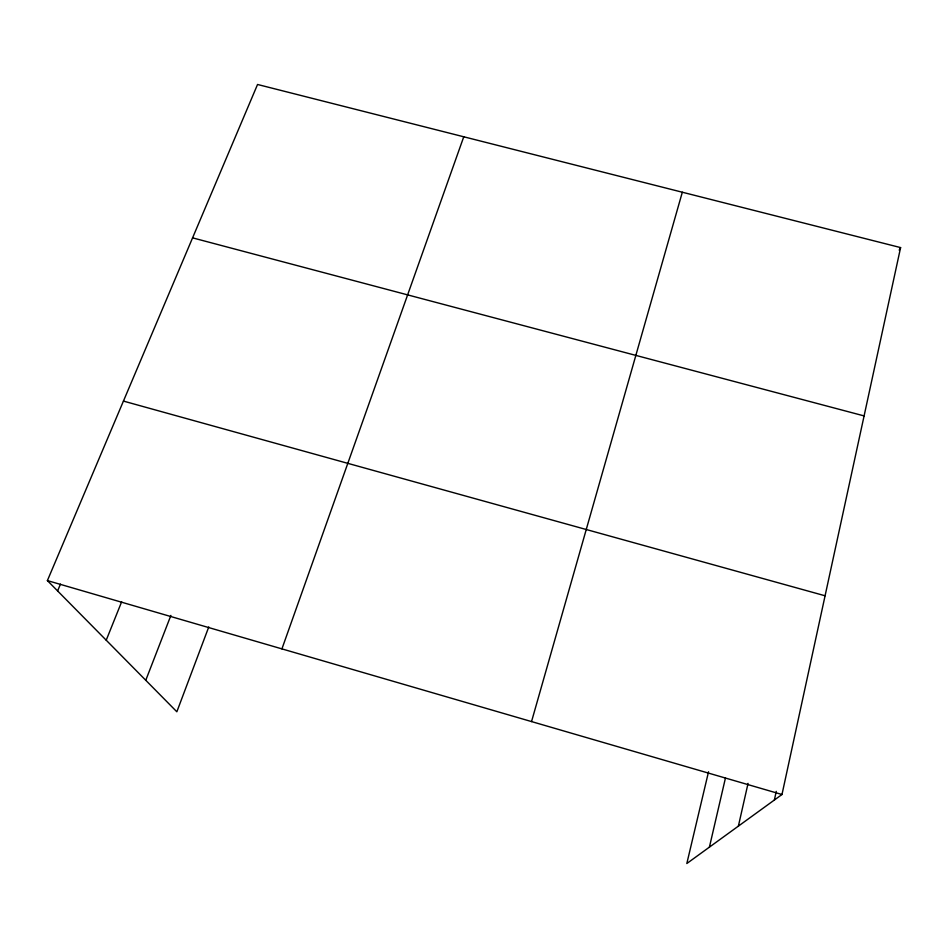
<?xml version="1.0" encoding="UTF-8"?>
<svg xmlns="http://www.w3.org/2000/svg" width="948" height="948" viewBox="0 0 948 948"><rect width="100%" height="100%" fill="white"/><g stroke="black" fill="none" stroke-linecap="round" stroke-linejoin="round"><path stroke-width="1.42" d="M708.535 771.779L686.826 863.521L781.981 794.507L900.6 247.594L257.548 84.479L47.4 580.591L176.849 711.782L208.773 626.936M774.374 800.017L776.258 791.367M738.385 826.123L748.055 783.368M709.412 847.133L725.445 778.047M531.544 721.57L682.323 192.231M281.923 648.882L463.762 136.785M145.767 680.285L170.901 615.406M106.223 640.196L121.64 601.826M57.603 590.936L60.471 584.11M899.19 250.142L900.6 247.594M192.574 237.853L864.09 415.911M123.441 401.087L825.08 595.782M47.4 580.591L781.981 794.507"/></g></svg>
